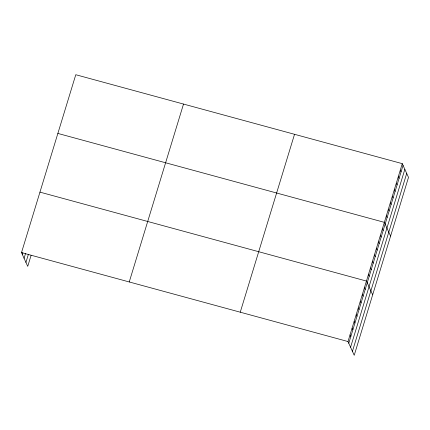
<?xml version="1.0" encoding="UTF-8"?>
<svg xmlns="http://www.w3.org/2000/svg" width="430" height="430" viewBox="0 0 430 430"><rect width="100%" height="100%" fill="white"/><g stroke="black" fill="none" stroke-linecap="round" stroke-linejoin="round"><path stroke-width="0.64" d="M31.089 255.355L27.73 266.353L21.5 252.614L75.777 74.718L402.27 163.647L408.5 177.386L354.223 355.282L347.994 341.544L402.27 163.647M22.285 254.34L22.844 252.507M24.08 258.306L25.574 253.415M25.934 262.386L28.358 254.447M129.242 281.962L183.519 104.065M240.252 312.196L294.529 134.305M348.773 343.269L403.05 165.378M350.574 347.236L404.85 169.339M352.423 351.315L406.705 173.424M57.867 133.424L384.356 222.353L390.59 236.091M39.952 192.129L366.446 281.059L372.676 294.797M21.5 252.614L347.994 341.544M400.276 170.173L401.061 171.898M398.287 176.692L399.072 178.423M396.299 183.218L397.083 184.948M394.31 189.743L395.089 191.468M392.316 196.263L393.101 197.994M390.327 202.788L391.112 204.513M388.338 209.308L389.123 211.039M386.35 215.833L387.129 217.558M382.367 228.878L383.151 230.604M380.378 235.398L381.163 237.129M378.384 241.923L379.169 243.649M376.395 248.443L377.18 250.174M374.406 254.969L375.191 256.694M372.418 261.488L373.202 263.219M370.423 268.014L371.208 269.739M368.435 274.539L369.219 276.264M364.393 287.777L365.177 289.508M362.345 294.502L363.13 296.227M360.292 301.22L361.076 302.946M358.244 307.939L359.029 309.67M356.19 314.663L356.975 316.389M354.143 321.382L354.927 323.107M352.095 328.101L352.874 329.832M350.041 334.825L350.826 336.55"/></g></svg>
